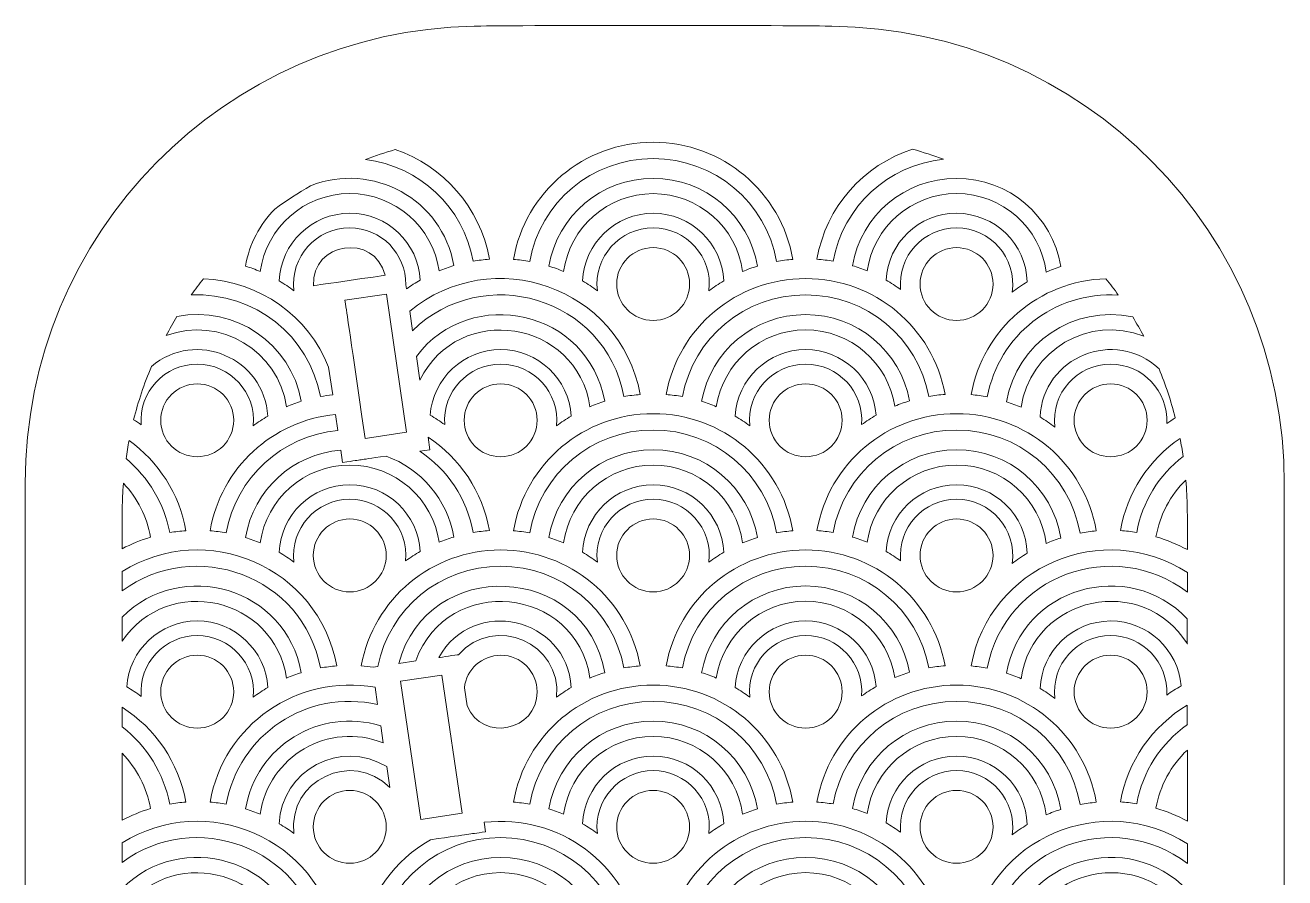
# Model space of a CAD drawing. Header units: inches. Extents: x 61 to 823, y 183 to 803.
# Drawn here: x 60.5 to 315.9, y 630.3 to 803.3 of the extents above; entities that cross this region are included whole.
import ezdxf

# ---------------------------------------------------------------- set-up
doc = ezdxf.new("R2010")
doc.units = ezdxf.units.IN
doc.header["$MEASUREMENT"] = 0
doc.layers.add('_U+0421_U+043B_U+043E_U+0439 1', color=7, linetype='Continuous')

# ---------------------------------------------------------------- blocks, each defined once
blk = doc.blocks.new('block 2')
at = {"layer": '_U+0421_U+043B_U+043E_U+0439 1', "color": 1, "lineweight": 9, "true_color": 0xff0000}
blk.add_lwpolyline([(145.01, 671.47), (149.11, 643.44), (140.71, 642.19), (136.61, 670.23), (145.01, 671.47)], dxfattribs=at)
for points, knots in [([(224.04, 803.09), (220.58, 803.3), (154.93, 803.3), (151.52, 803.08), (100.97, 802.16), (60.52, 761), (60.52, 710.39), (60.52, 710.39), (60.52, 488.36), (60.52, 488.36), (60.52, 488.36), (315.77, 488.36), (315.77, 488.36), (315.77, 488.36), (315.77, 710.19), (315.77, 710.19), (315.88, 761.09), (275.04, 802.56), (224.04, 803.09)], [0, 0, 0, 0, 1, 1, 1, 2, 2, 2, 3, 3, 3, 4, 4, 4, 5, 5, 5, 6, 6, 6, 6]), ([(187.83, 779.55), (201.94, 779.55), (213.76, 769.47), (216.14, 755.8), (215.03, 755.71), (213.93, 755.57), (212.85, 755.38), (210.69, 767.41), (200.29, 776.23), (187.83, 776.23), (175.36, 776.23), (164.96, 767.41), (162.8, 755.38), (161.72, 755.57), (160.62, 755.71), (159.51, 755.8), (161.89, 769.47), (173.71, 779.55), (187.83, 779.55)], [0, 0, 0, 0, 1, 1, 1, 2, 2, 2, 3, 3, 3, 4, 4, 4, 5, 5, 5, 6, 6, 6, 6]), ([(135.51, 778.05), (145.32, 774.77), (152.78, 766.37), (154.62, 755.82), (153.51, 755.74), (152.41, 755.61), (151.33, 755.43), (149.33, 766.4), (140.48, 774.69), (129.48, 776.04), (131.46, 776.79), (133.47, 777.47), (135.51, 778.05)], [0, 0, 0, 0, 1, 1, 1, 2, 2, 2, 3, 3, 3, 4, 4, 4, 4]), ([(240.43, 778.15), (242.54, 777.55), (244.62, 776.87), (246.66, 776.09), (235.43, 774.94), (226.35, 766.56), (224.32, 755.43), (223.24, 755.61), (222.14, 755.74), (221.03, 755.82), (222.89, 766.48), (230.49, 774.94), (240.43, 778.15)], [0, 0, 0, 0, 1, 1, 1, 2, 2, 2, 3, 3, 3, 4, 4, 4, 4]), ([(111.16, 765.99), (113.48, 767.71), (115.89, 769.29), (118.38, 770.73), (130.89, 775.67), (145.07, 768.09), (147.42, 754.52), (146.4, 754.21), (145.41, 753.86), (144.44, 753.46), (143.14, 762.31), (135.52, 769.14), (126.31, 769.14), (117.06, 769.14), (109.41, 762.25), (108.16, 753.34), (107.2, 753.75), (106.2, 754.11), (105.19, 754.42), (105.95, 758.94), (108.1, 762.93), (111.16, 765.99)], [0, 0, 0, 0, 1, 1, 1, 2, 2, 2, 3, 3, 3, 4, 4, 4, 5, 5, 5, 6, 6, 6, 7, 7, 7, 7]), ([(169.68, 753.34), (168.71, 753.74), (167.72, 754.11), (166.7, 754.42), (168.43, 764.68), (177.24, 772.23), (187.82, 772.23), (198.41, 772.23), (207.21, 764.68), (208.95, 754.42), (207.93, 754.11), (206.94, 753.74), (205.97, 753.34), (204.73, 762.25), (197.07, 769.13), (187.82, 769.13), (178.58, 769.14), (170.92, 762.25), (169.68, 753.34)], [0, 0, 0, 0, 1, 1, 1, 2, 2, 2, 3, 3, 3, 4, 4, 4, 5, 5, 5, 6, 6, 6, 6]), ([(270.47, 754.33), (269.46, 754), (268.47, 753.63), (267.51, 753.21), (266.31, 762.19), (258.63, 769.14), (249.34, 769.14), (240.13, 769.14), (232.51, 762.31), (231.21, 753.46), (230.24, 753.86), (229.25, 754.21), (228.23, 754.51), (230, 764.72), (238.79, 772.23), (249.34, 772.23), (259.95, 772.23), (268.78, 764.63), (270.47, 754.33)], [0, 0, 0, 0, 1, 1, 1, 2, 2, 2, 3, 3, 3, 4, 4, 4, 5, 5, 5, 6, 6, 6, 6]), ([(115.01, 749.43), (114.04, 750.15), (113.04, 750.81), (112, 751.42), (112.33, 759.04), (118.61, 765.14), (126.31, 765.14), (133.95, 765.14), (140.19, 759.13), (140.62, 751.6), (139.65, 751.05), (138.72, 750.44), (137.82, 749.8), (137.82, 749.8), (137.69, 750.66), (137.69, 750.66), (137.77, 756.96), (132.66, 762.18), (126.31, 762.18), (119.58, 762.18), (114.18, 756.3), (115.01, 749.43)], [0, 0, 0, 0, 1, 1, 1, 2, 2, 2, 3, 3, 3, 4, 4, 4, 5, 5, 5, 6, 6, 6, 7, 7, 7, 7]), ([(176.52, 749.43), (175.56, 750.15), (174.55, 750.81), (173.51, 751.42), (173.84, 759.04), (180.13, 765.14), (187.83, 765.14), (195.52, 765.14), (201.81, 759.04), (202.14, 751.42), (201.1, 750.81), (200.09, 750.15), (199.13, 749.44), (199.96, 756.34), (194.52, 762.18), (187.83, 762.18), (181.09, 762.18), (175.7, 756.3), (176.52, 749.43)], [0, 0, 0, 0, 1, 1, 1, 2, 2, 2, 3, 3, 3, 4, 4, 4, 5, 5, 5, 6, 6, 6, 6]), ([(238, 749.68), (237.05, 750.37), (236.06, 751.01), (235.03, 751.6), (235.46, 759.13), (241.7, 765.14), (249.34, 765.14), (257.1, 765.14), (263.42, 758.94), (263.66, 751.24), (262.6, 750.6), (261.58, 749.91), (260.6, 749.16), (261.61, 756.16), (256.15, 762.18), (249.34, 762.18), (242.69, 762.18), (237.35, 756.46), (238, 749.68)], [0, 0, 0, 0, 1, 1, 1, 2, 2, 2, 3, 3, 3, 4, 4, 4, 5, 5, 5, 6, 6, 6, 6]), ([(133.48, 752.57), (132.85, 752.48), (119.57, 750.54), (118.94, 750.45), (118.55, 759.32), (131.33, 761.22), (133.48, 752.57)], [0, 0, 0, 0, 1, 1, 1, 2, 2, 2, 2]), ([(185.19, 728.38), (184.07, 728.29), (182.98, 728.15), (181.9, 727.96), (178.07, 748.21), (153.26, 755.28), (139.05, 741.33), (139.05, 741.33), (138.48, 745.27), (138.48, 745.27), (155.1, 759.1), (181.2, 750.28), (185.19, 728.38)], [0, 0, 0, 0, 1, 1, 1, 2, 2, 2, 3, 3, 3, 4, 4, 4, 4]), ([(187.83, 758.18), (191.9, 758.18), (195.22, 754.87), (195.22, 750.79), (195.22, 746.71), (191.9, 743.4), (187.83, 743.4), (183.75, 743.4), (180.43, 746.71), (180.43, 750.79), (180.43, 754.87), (183.75, 758.18), (187.83, 758.18)], [0, 0, 0, 0, 1, 1, 1, 2, 2, 2, 3, 3, 3, 4, 4, 4, 4]), ([(249.34, 758.18), (253.41, 758.18), (256.73, 754.87), (256.73, 750.79), (256.73, 746.71), (253.42, 743.4), (249.34, 743.4), (245.26, 743.4), (241.94, 746.71), (241.94, 750.79), (241.94, 754.87), (245.26, 758.18), (249.34, 758.18)], [0, 0, 0, 0, 1, 1, 1, 2, 2, 2, 3, 3, 3, 4, 4, 4, 4]), ([(96.66, 751.88), (108.14, 751.39), (117.92, 744.21), (122.04, 733.95), (122.04, 733.95), (122.87, 728.3), (122.87, 728.3), (122.03, 728.21), (121.2, 728.11), (120.39, 727.96), (118.06, 740.28), (107.08, 749.16), (94.18, 748.57), (94.97, 749.69), (95.8, 750.79), (96.66, 751.88)], [0, 0, 0, 0, 1, 1, 1, 2, 2, 2, 3, 3, 3, 4, 4, 4, 5, 5, 5, 5]), ([(175.02, 725.91), (172.35, 743.53), (148.51, 747.35), (140.52, 731.3), (140.52, 731.3), (139.82, 736.12), (139.82, 736.12), (150.92, 750.79), (174.68, 745.52), (178, 727), (176.99, 726.68), (175.99, 726.32), (175.02, 725.91)], [0, 0, 0, 0, 1, 1, 1, 2, 2, 2, 3, 3, 3, 4, 4, 4, 4]), ([(247.01, 728.4), (245.9, 728.33), (244.8, 728.2), (243.72, 728.01), (241.45, 739.9), (231.11, 748.59), (218.74, 748.59), (206.36, 748.59), (196, 739.88), (193.75, 727.96), (192.67, 728.15), (191.57, 728.29), (190.46, 728.38), (192.93, 741.94), (204.7, 751.91), (218.74, 751.91), (232.77, 751.91), (244.53, 741.95), (247.01, 728.4)], [0, 0, 0, 0, 1, 1, 1, 2, 2, 2, 3, 3, 3, 4, 4, 4, 5, 5, 5, 6, 6, 6, 6]), ([(282.13, 748.54), (269.06, 749.32), (257.9, 740.36), (255.57, 727.91), (254.49, 728.11), (253.4, 728.26), (252.29, 728.36), (254.7, 741.63), (266, 751.45), (279.63, 751.88), (280.49, 750.79), (281.33, 749.68), (282.13, 748.54)], [0, 0, 0, 0, 1, 1, 1, 2, 2, 2, 3, 3, 3, 4, 4, 4, 4]), ([(129.44, 719.48), (125.76, 744.68), (125.96, 743.33), (125.35, 747.51), (125.35, 747.51), (133.75, 748.76), (133.75, 748.76), (133.75, 748.76), (137.84, 720.73), (137.84, 720.73), (137.84, 720.73), (129.44, 719.48), (129.44, 719.48)], [0, 0, 0, 0, 1, 1, 1, 2, 2, 2, 3, 3, 3, 4, 4, 4, 4]), ([(91.29, 744.21), (103.13, 746.47), (114.38, 738.75), (116.49, 727), (115.47, 726.68), (114.48, 726.32), (113.51, 725.91), (111.8, 737.19), (100.14, 744.42), (89.09, 740.35), (89.78, 741.66), (90.52, 742.94), (91.29, 744.21)], [0, 0, 0, 0, 1, 1, 1, 2, 2, 2, 3, 3, 3, 4, 4, 4, 4]), ([(287.28, 740.21), (276.16, 744.6), (264.11, 737.33), (262.43, 725.79), (261.47, 726.21), (260.48, 726.58), (259.46, 726.9), (261.53, 738.75), (272.94, 746.66), (285.05, 744.12), (285.83, 742.83), (286.58, 741.53), (287.28, 740.21)], [0, 0, 0, 0, 1, 1, 1, 2, 2, 2, 3, 3, 3, 4, 4, 4, 4]), ([(218.74, 741.5), (209.57, 741.5), (201.97, 734.72), (200.62, 725.91), (199.66, 726.32), (198.66, 726.68), (197.65, 727), (199.47, 737.15), (208.23, 744.59), (218.74, 744.59), (229.22, 744.59), (237.96, 737.19), (239.82, 727.1), (238.8, 726.79), (237.81, 726.43), (236.84, 726.04), (235.44, 734.78), (227.87, 741.5), (218.74, 741.5)], [0, 0, 0, 0, 1, 1, 1, 2, 2, 2, 3, 3, 3, 4, 4, 4, 5, 5, 5, 6, 6, 6, 6]), ([(86.1, 734.06), (95.11, 741.74), (109, 735.77), (109.7, 724), (108.68, 723.4), (107.68, 722.75), (106.74, 722.05), (107.39, 728.85), (102.02, 734.54), (95.4, 734.54), (88.82, 734.54), (83.49, 728.93), (84.05, 722.21), (83.55, 722.58), (83.03, 722.93), (82.5, 723.27), (83.43, 726.96), (84.64, 730.56), (86.1, 734.06)], [0, 0, 0, 0, 1, 1, 1, 2, 2, 2, 3, 3, 3, 4, 4, 4, 5, 5, 5, 6, 6, 6, 6]), ([(290.39, 733.58), (291.72, 730.35), (292.81, 727.03), (293.68, 723.64), (293.08, 723.27), (292.5, 722.88), (291.93, 722.48), (292.32, 729.15), (287.01, 734.54), (280.57, 734.54), (273.83, 734.54), (268.44, 728.66), (269.27, 721.78), (268.3, 722.51), (267.3, 723.19), (266.26, 723.82), (266.82, 736.01), (281.47, 741.99), (290.39, 733.58)], [0, 0, 0, 0, 1, 1, 1, 2, 2, 2, 3, 3, 3, 4, 4, 4, 5, 5, 5, 6, 6, 6, 6]), ([(156.91, 734.54), (150.39, 734.54), (145.05, 729), (145.56, 722.28), (144.62, 722.96), (143.63, 723.6), (142.62, 724.18), (143.15, 731.61), (149.35, 737.5), (156.91, 737.5), (164.53, 737.5), (170.77, 731.51), (171.21, 724), (170.19, 723.4), (169.2, 722.75), (168.25, 722.04), (168.9, 728.79), (163.57, 734.54), (156.91, 734.54)], [0, 0, 0, 0, 1, 1, 1, 2, 2, 2, 3, 3, 3, 4, 4, 4, 5, 5, 5, 6, 6, 6, 6]), ([(218.74, 734.54), (212.08, 734.54), (206.75, 728.8), (207.4, 722.04), (206.45, 722.75), (205.46, 723.4), (204.44, 724), (204.88, 731.51), (211.12, 737.5), (218.74, 737.5), (226.3, 737.5), (232.5, 731.61), (233.03, 724.18), (232.02, 723.6), (231.04, 722.96), (230.09, 722.28), (230.6, 728.98), (225.29, 734.54), (218.74, 734.54)], [0, 0, 0, 0, 1, 1, 1, 2, 2, 2, 3, 3, 3, 4, 4, 4, 5, 5, 5, 6, 6, 6, 6]), ([(95.4, 715.76), (91.32, 715.76), (88, 719.07), (88, 723.15), (88, 727.23), (91.32, 730.54), (95.4, 730.54), (99.48, 730.54), (102.79, 727.23), (102.79, 723.15), (102.79, 719.07), (99.47, 715.76), (95.4, 715.76)], [0, 0, 0, 0, 1, 1, 1, 2, 2, 2, 3, 3, 3, 4, 4, 4, 4]), ([(164.3, 723.15), (164.3, 719.07), (160.99, 715.76), (156.91, 715.76), (152.83, 715.76), (149.52, 719.07), (149.52, 723.15), (149.52, 727.23), (152.83, 730.54), (156.91, 730.54), (160.99, 730.54), (164.3, 727.23), (164.3, 723.15)], [0, 0, 0, 0, 1, 1, 1, 2, 2, 2, 3, 3, 3, 4, 4, 4, 4]), ([(211.35, 723.15), (211.35, 727.23), (214.66, 730.54), (218.74, 730.54), (222.82, 730.54), (226.13, 727.23), (226.13, 723.15), (226.13, 719.07), (222.82, 715.76), (218.74, 715.76), (214.66, 715.76), (211.35, 719.07), (211.35, 723.15)], [0, 0, 0, 0, 1, 1, 1, 2, 2, 2, 3, 3, 3, 4, 4, 4, 4]), ([(273.17, 723.15), (273.17, 727.23), (276.49, 730.54), (280.57, 730.54), (284.65, 730.54), (287.96, 727.23), (287.96, 723.15), (287.96, 719.07), (284.65, 715.76), (280.57, 715.76), (276.49, 715.76), (273.17, 719.07), (273.17, 723.15)], [0, 0, 0, 0, 1, 1, 1, 2, 2, 2, 3, 3, 3, 4, 4, 4, 4]), ([(123.92, 721.07), (112.54, 720.02), (103.31, 711.58), (101.28, 700.32), (100.2, 700.52), (99.11, 700.66), (98, 700.74), (100.21, 713.48), (110.62, 723.09), (123.44, 724.35), (123.44, 724.35), (123.92, 721.07), (123.92, 721.07)], [0, 0, 0, 0, 1, 1, 1, 2, 2, 2, 3, 3, 3, 4, 4, 4, 4]), ([(216.14, 700.74), (215.03, 700.66), (213.93, 700.52), (212.85, 700.32), (210.69, 712.36), (200.29, 721.18), (187.83, 721.18), (175.36, 721.18), (164.96, 712.36), (162.8, 700.32), (161.72, 700.52), (160.62, 700.66), (159.51, 700.74), (161.89, 714.42), (173.71, 724.49), (187.83, 724.49), (201.94, 724.49), (213.76, 714.42), (216.14, 700.74)], [0, 0, 0, 0, 1, 1, 1, 2, 2, 2, 3, 3, 3, 4, 4, 4, 5, 5, 5, 6, 6, 6, 6]), ([(249.34, 721.18), (236.89, 721.18), (226.51, 712.38), (224.32, 700.38), (223.24, 700.56), (222.14, 700.69), (221.03, 700.77), (223.42, 714.43), (235.23, 724.49), (249.34, 724.49), (263.46, 724.49), (275.29, 714.41), (277.66, 700.72), (276.55, 700.63), (275.45, 700.48), (274.37, 700.27), (272.23, 712.33), (261.82, 721.18), (249.34, 721.18)], [0, 0, 0, 0, 1, 1, 1, 2, 2, 2, 3, 3, 3, 4, 4, 4, 5, 5, 5, 6, 6, 6, 6]), ([(81.57, 719.07), (87.53, 714.77), (91.78, 708.25), (93.1, 700.76), (91.99, 700.68), (90.89, 700.56), (89.81, 700.37), (88.71, 706.25), (85.53, 711.58), (80.96, 715.37), (81.13, 716.61), (81.34, 717.84), (81.57, 719.07)], [0, 0, 0, 0, 1, 1, 1, 2, 2, 2, 3, 3, 3, 4, 4, 4, 4]), ([(142.21, 719.73), (148.61, 715.49), (153.23, 708.75), (154.62, 700.77), (153.51, 700.69), (152.41, 700.56), (151.33, 700.38), (150.07, 707.31), (146.06, 713.17), (140.5, 716.88), (140.5, 716.88), (142.58, 717.18), (142.58, 717.18), (142.58, 717.18), (142.21, 719.73), (142.21, 719.73)], [0, 0, 0, 0, 1, 1, 1, 2, 2, 2, 3, 3, 3, 4, 4, 4, 5, 5, 5, 5]), ([(295.27, 715.84), (290.35, 712.04), (286.99, 706.57), (285.85, 700.42), (284.76, 700.6), (283.65, 700.72), (282.54, 700.79), (283.9, 708.41), (288.3, 715.15), (294.64, 719.48), (294.88, 718.28), (295.09, 717.06), (295.27, 715.84)], [0, 0, 0, 0, 1, 1, 1, 2, 2, 2, 3, 3, 3, 4, 4, 4, 4]), ([(147.42, 699.46), (146.4, 699.16), (145.41, 698.81), (144.44, 698.41), (143.14, 707.26), (135.52, 714.08), (126.31, 714.08), (117.06, 714.08), (109.41, 707.2), (108.16, 698.29), (107.2, 698.69), (106.2, 699.05), (105.19, 699.37), (106.82, 709.04), (114.74, 716.3), (124.5, 717.1), (124.5, 717.1), (124.87, 714.6), (124.87, 714.6), (129.89, 715.33), (126.87, 714.89), (133.69, 715.89), (140.76, 713.32), (146.09, 707.16), (147.42, 699.46)], [0, 0, 0, 0, 1, 1, 1, 2, 2, 2, 3, 3, 3, 4, 4, 4, 5, 5, 5, 6, 6, 6, 7, 7, 7, 8, 8, 8, 8]), ([(187.83, 714.08), (178.58, 714.08), (170.92, 707.2), (169.68, 698.28), (168.71, 698.69), (167.72, 699.05), (166.7, 699.37), (168.44, 709.62), (177.24, 717.18), (187.83, 717.18), (198.41, 717.18), (207.22, 709.62), (208.95, 699.37), (207.93, 699.05), (206.94, 698.69), (205.97, 698.28), (204.73, 707.2), (197.07, 714.08), (187.83, 714.08)], [0, 0, 0, 0, 1, 1, 1, 2, 2, 2, 3, 3, 3, 4, 4, 4, 5, 5, 5, 6, 6, 6, 6]), ([(249.34, 714.08), (240.13, 714.08), (232.51, 707.26), (231.21, 698.41), (230.24, 698.8), (229.24, 699.16), (228.23, 699.46), (230, 709.67), (238.79, 717.18), (249.34, 717.18), (259.95, 717.18), (268.78, 709.58), (270.47, 699.27), (269.46, 698.95), (268.47, 698.58), (267.51, 698.16), (266.31, 707.13), (258.63, 714.08), (249.34, 714.08)], [0, 0, 0, 0, 1, 1, 1, 2, 2, 2, 3, 3, 3, 4, 4, 4, 5, 5, 5, 6, 6, 6, 6]), ([(80.43, 710.39), (83.25, 707.37), (85.19, 703.56), (85.92, 699.44), (83.93, 698.84), (82.01, 698.06), (80.17, 697.1), (80.17, 705.09), (80.12, 706.36), (80.43, 710.39)], [0, 0, 0, 0, 1, 1, 1, 2, 2, 2, 3, 3, 3, 3]), ([(115.01, 694.38), (114.04, 695.1), (113.04, 695.76), (112, 696.37), (112.33, 703.98), (118.61, 710.08), (126.31, 710.08), (133.95, 710.08), (140.19, 704.08), (140.62, 696.55), (139.59, 695.96), (138.6, 695.32), (137.65, 694.63), (138.31, 701.36), (132.99, 707.13), (126.31, 707.13), (119.58, 707.13), (114.18, 701.25), (115.01, 694.38)], [0, 0, 0, 0, 1, 1, 1, 2, 2, 2, 3, 3, 3, 4, 4, 4, 5, 5, 5, 6, 6, 6, 6]), ([(187.83, 707.13), (181.11, 707.13), (175.7, 701.27), (176.52, 694.38), (175.56, 695.1), (174.55, 695.76), (173.51, 696.37), (173.84, 703.98), (180.13, 710.08), (187.83, 710.08), (195.52, 710.08), (201.81, 703.98), (202.14, 696.37), (201.1, 695.76), (200.09, 695.1), (199.13, 694.38), (199.96, 701.29), (194.52, 707.13), (187.83, 707.13)], [0, 0, 0, 0, 1, 1, 1, 2, 2, 2, 3, 3, 3, 4, 4, 4, 5, 5, 5, 6, 6, 6, 6]), ([(249.34, 707.13), (242.69, 707.13), (237.35, 701.4), (238, 694.63), (237.05, 695.32), (236.06, 695.96), (235.03, 696.55), (235.46, 704.08), (241.7, 710.08), (249.34, 710.08), (257.1, 710.08), (263.42, 703.89), (263.66, 696.19), (262.6, 695.55), (261.58, 694.86), (260.6, 694.11), (261.61, 701.11), (256.15, 707.13), (249.34, 707.13)], [0, 0, 0, 0, 1, 1, 1, 2, 2, 2, 3, 3, 3, 4, 4, 4, 5, 5, 5, 6, 6, 6, 6]), ([(296.12, 696.91), (294.09, 698), (291.96, 698.88), (289.75, 699.53), (290.53, 703.93), (292.67, 707.94), (295.82, 711.03), (296.18, 706.79), (296.12, 705.05), (296.12, 696.91)], [0, 0, 0, 0, 1, 1, 1, 2, 2, 2, 3, 3, 3, 3]), ([(123.67, 673.33), (122.56, 673.24), (121.47, 673.1), (120.39, 672.91), (116.84, 691.67), (94.92, 699.49), (80.17, 688.53), (80.17, 688.53), (80.17, 692.48), (80.17, 692.48), (97.2, 703.12), (120.01, 693.46), (123.67, 673.33)], [0, 0, 0, 0, 1, 1, 1, 2, 2, 2, 3, 3, 3, 4, 4, 4, 4]), ([(126.31, 703.13), (130.39, 703.13), (133.71, 699.82), (133.71, 695.74), (133.71, 691.66), (130.39, 688.34), (126.31, 688.34), (122.23, 688.34), (118.92, 691.66), (118.92, 695.74), (118.92, 699.82), (122.24, 703.13), (126.31, 703.13)], [0, 0, 0, 0, 1, 1, 1, 2, 2, 2, 3, 3, 3, 4, 4, 4, 4]), ([(180.43, 695.74), (180.43, 699.82), (183.75, 703.13), (187.83, 703.13), (191.9, 703.13), (195.22, 699.82), (195.22, 695.74), (195.22, 691.66), (191.9, 688.34), (187.83, 688.34), (183.75, 688.34), (180.43, 691.66), (180.43, 695.74)], [0, 0, 0, 0, 1, 1, 1, 2, 2, 2, 3, 3, 3, 4, 4, 4, 4]), ([(241.94, 695.74), (241.94, 699.82), (245.26, 703.13), (249.34, 703.13), (253.42, 703.13), (256.73, 699.82), (256.73, 695.74), (256.73, 691.66), (253.42, 688.34), (249.34, 688.34), (245.26, 688.34), (241.94, 691.66), (241.94, 695.74)], [0, 0, 0, 0, 1, 1, 1, 2, 2, 2, 3, 3, 3, 4, 4, 4, 4]), ([(296.12, 688.29), (281.35, 699.63), (259.11, 691.77), (255.57, 672.85), (254.49, 673.06), (253.4, 673.21), (252.29, 673.31), (255.97, 693.59), (279.05, 703.24), (296.12, 692.28), (296.12, 692.28), (296.12, 688.29), (296.12, 688.29), (296.12, 688.29), (296.12, 688.29), (296.12, 688.29)], [0, 0, 0, 0, 1, 1, 1, 2, 2, 2, 3, 3, 3, 4, 4, 4, 5, 5, 5, 5]), ([(116.49, 671.95), (115.47, 671.63), (114.48, 671.27), (113.51, 670.86), (111.01, 687.31), (89.52, 692.19), (80.17, 678.32), (80.17, 678.32), (80.17, 683.22), (80.17, 683.22), (92.21, 695.33), (113.4, 689.19), (116.49, 671.95)], [0, 0, 0, 0, 1, 1, 1, 2, 2, 2, 3, 3, 3, 4, 4, 4, 4]), ([(156.91, 696.85), (170.95, 696.85), (182.72, 686.89), (185.19, 673.33), (184.07, 673.24), (182.98, 673.1), (181.9, 672.91), (179.65, 684.82), (169.3, 693.54), (156.91, 693.54), (144.63, 693.54), (134.36, 684.97), (131.99, 673.21), (131.99, 673.21), (131.09, 673.08), (131.09, 673.08), (130.28, 673.2), (129.46, 673.29), (128.64, 673.35), (131.12, 686.9), (142.88, 696.85), (156.91, 696.85)], [0, 0, 0, 0, 1, 1, 1, 2, 2, 2, 3, 3, 3, 4, 4, 4, 5, 5, 5, 6, 6, 6, 7, 7, 7, 7]), ([(136.24, 673.83), (142.21, 695.66), (173.99, 694.33), (178, 671.95), (176.99, 671.63), (175.99, 671.27), (175.02, 670.86), (172.18, 689.56), (146.16, 692.18), (139.69, 674.34), (139.69, 674.34), (136.24, 673.83), (136.24, 673.83)], [0, 0, 0, 0, 1, 1, 1, 2, 2, 2, 3, 3, 3, 4, 4, 4, 4]), ([(218.74, 693.54), (206.36, 693.54), (196, 684.82), (193.75, 672.91), (192.67, 673.1), (191.57, 673.24), (190.46, 673.33), (192.93, 686.89), (204.7, 696.85), (218.74, 696.85), (232.77, 696.85), (244.53, 686.9), (247.01, 673.35), (245.9, 673.27), (244.8, 673.14), (243.72, 672.96), (241.45, 684.85), (231.11, 693.54), (218.74, 693.54)], [0, 0, 0, 0, 1, 1, 1, 2, 2, 2, 3, 3, 3, 4, 4, 4, 5, 5, 5, 6, 6, 6, 6]), ([(296.12, 677.79), (287.03, 692.31), (264.88, 687.55), (262.43, 670.73), (261.47, 671.15), (260.48, 671.52), (259.46, 671.85), (262.53, 689.38), (284.19, 695.42), (296.11, 682.9), (296.11, 682.9), (296.11, 677.79), (296.11, 677.79), (296.11, 677.79), (296.12, 677.79), (296.12, 677.79)], [0, 0, 0, 0, 1, 1, 1, 2, 2, 2, 3, 3, 3, 4, 4, 4, 5, 5, 5, 5]), ([(218.74, 686.44), (209.57, 686.44), (201.97, 679.67), (200.62, 670.86), (199.66, 671.27), (198.66, 671.63), (197.65, 671.95), (199.47, 682.09), (208.23, 689.54), (218.74, 689.54), (229.22, 689.54), (237.96, 682.14), (239.82, 672.04), (238.8, 671.74), (237.81, 671.38), (236.84, 670.98), (235.44, 679.73), (227.87, 686.44), (218.74, 686.44)], [0, 0, 0, 0, 1, 1, 1, 2, 2, 2, 3, 3, 3, 4, 4, 4, 5, 5, 5, 6, 6, 6, 6]), ([(148.36, 675.6), (147.92, 675.54), (144.79, 675.08), (144.38, 675.02), (151.33, 687.58), (170.37, 683.22), (171.21, 668.95), (170.19, 668.35), (169.2, 667.7), (168.25, 666.99), (169.31, 677.95), (155.65, 683.9), (148.36, 675.6)], [0, 0, 0, 0, 1, 1, 1, 2, 2, 2, 3, 3, 3, 4, 4, 4, 4]), ([(84.05, 667.15), (83.11, 667.85), (82.12, 668.49), (81.1, 669.07), (81.61, 676.53), (87.82, 682.44), (95.4, 682.44), (103.02, 682.44), (109.25, 676.46), (109.7, 668.95), (108.68, 668.35), (107.68, 667.7), (106.74, 666.99), (107.38, 673.79), (102.02, 679.49), (95.4, 679.49), (88.82, 679.49), (83.49, 673.88), (84.05, 667.15)], [0, 0, 0, 0, 1, 1, 1, 2, 2, 2, 3, 3, 3, 4, 4, 4, 5, 5, 5, 6, 6, 6, 6]), ([(218.74, 679.49), (212.08, 679.49), (206.75, 673.75), (207.4, 666.99), (206.45, 667.7), (205.46, 668.35), (204.44, 668.95), (204.88, 676.46), (211.12, 682.44), (218.74, 682.44), (226.3, 682.44), (232.5, 676.56), (233.03, 669.13), (232.02, 668.55), (231.04, 667.91), (230.09, 667.23), (230.6, 673.93), (225.29, 679.49), (218.74, 679.49)], [0, 0, 0, 0, 1, 1, 1, 2, 2, 2, 3, 3, 3, 4, 4, 4, 5, 5, 5, 6, 6, 6, 6]), ([(280.57, 679.49), (273.83, 679.49), (268.44, 673.61), (269.27, 666.72), (268.3, 667.46), (267.3, 668.14), (266.26, 668.77), (266.61, 676.37), (272.88, 682.44), (280.57, 682.44), (288.09, 682.44), (294.26, 676.62), (294.86, 669.26), (293.85, 668.69), (292.86, 668.09), (291.93, 667.42), (292.32, 674.09), (287.01, 679.49), (280.57, 679.49)], [0, 0, 0, 0, 1, 1, 1, 2, 2, 2, 3, 3, 3, 4, 4, 4, 5, 5, 5, 6, 6, 6, 6]), ([(95.4, 675.49), (99.47, 675.49), (102.79, 672.17), (102.79, 668.1), (102.79, 664.02), (99.48, 660.7), (95.4, 660.7), (91.32, 660.7), (88, 664.02), (88, 668.1), (88, 672.17), (91.32, 675.49), (95.4, 675.49)], [0, 0, 0, 0, 1, 1, 1, 2, 2, 2, 3, 3, 3, 4, 4, 4, 4]), ([(156.91, 675.49), (160.99, 675.49), (164.3, 672.17), (164.3, 668.1), (164.3, 660.07), (153.24, 657.84), (150.1, 665.21), (150.1, 665.21), (149.56, 668.91), (149.56, 668.91), (149.97, 672.6), (153.11, 675.49), (156.91, 675.49)], [0, 0, 0, 0, 1, 1, 1, 2, 2, 2, 3, 3, 3, 4, 4, 4, 4]), ([(211.35, 668.1), (211.35, 672.17), (214.66, 675.49), (218.74, 675.49), (222.82, 675.49), (226.13, 672.17), (226.13, 668.1), (226.13, 664.02), (222.82, 660.7), (218.74, 660.7), (214.66, 660.7), (211.35, 664.02), (211.35, 668.1)], [0, 0, 0, 0, 1, 1, 1, 2, 2, 2, 3, 3, 3, 4, 4, 4, 4]), ([(287.96, 668.1), (287.96, 664.02), (284.65, 660.7), (280.57, 660.7), (276.49, 660.7), (273.17, 664.02), (273.17, 668.1), (273.17, 672.17), (276.49, 675.49), (280.57, 675.49), (284.65, 675.49), (287.96, 672.17), (287.96, 668.1)], [0, 0, 0, 0, 1, 1, 1, 2, 2, 2, 3, 3, 3, 4, 4, 4, 4]), ([(131.46, 668.99), (131.46, 668.99), (131.97, 665.48), (131.97, 665.48), (117.52, 668.73), (103.82, 659.35), (101.28, 645.27), (100.2, 645.47), (99.11, 645.61), (98, 645.69), (100.73, 661.41), (115.69, 671.81), (131.46, 668.99)], [0, 0, 0, 0, 1, 1, 1, 2, 2, 2, 3, 3, 3, 4, 4, 4, 4]), ([(187.83, 666.13), (175.36, 666.13), (164.96, 657.3), (162.8, 645.27), (161.72, 645.47), (160.62, 645.6), (159.51, 645.69), (161.89, 659.37), (173.71, 669.44), (187.83, 669.44), (201.94, 669.44), (213.76, 659.37), (216.14, 645.69), (215.03, 645.6), (213.93, 645.47), (212.85, 645.27), (210.69, 657.3), (200.29, 666.13), (187.83, 666.13)], [0, 0, 0, 0, 1, 1, 1, 2, 2, 2, 3, 3, 3, 4, 4, 4, 5, 5, 5, 6, 6, 6, 6]), ([(277.66, 645.67), (276.55, 645.57), (275.45, 645.42), (274.37, 645.22), (272.23, 657.28), (261.82, 666.13), (249.34, 666.13), (236.9, 666.13), (226.51, 657.33), (224.32, 645.32), (223.24, 645.51), (222.14, 645.64), (221.03, 645.71), (223.42, 659.38), (235.23, 669.44), (249.34, 669.44), (263.46, 669.44), (275.29, 659.36), (277.66, 645.67)], [0, 0, 0, 0, 1, 1, 1, 2, 2, 2, 3, 3, 3, 4, 4, 4, 5, 5, 5, 6, 6, 6, 6]), ([(93.1, 645.71), (91.99, 645.63), (90.89, 645.5), (89.81, 645.31), (88.65, 651.53), (85.18, 657.14), (80.17, 660.95), (80.17, 660.95), (80.17, 664.94), (80.17, 664.94), (86.85, 660.69), (91.67, 653.77), (93.1, 645.71)], [0, 0, 0, 0, 1, 1, 1, 2, 2, 2, 3, 3, 3, 4, 4, 4, 4]), ([(132.6, 661.18), (132.6, 661.18), (133.11, 657.71), (133.11, 657.71), (122.05, 662.15), (109.8, 654.96), (108.16, 643.23), (107.19, 643.64), (106.2, 644), (105.19, 644.32), (107.35, 657.08), (120.15, 664.96), (132.6, 661.18)], [0, 0, 0, 0, 1, 1, 1, 2, 2, 2, 3, 3, 3, 4, 4, 4, 4]), ([(296.12, 661.43), (290.73, 657.61), (287.06, 651.86), (285.85, 645.37), (284.76, 645.55), (283.65, 645.67), (282.54, 645.74), (284, 653.94), (288.98, 661.12), (296.11, 665.38), (296.11, 665.38), (296.11, 661.43), (296.11, 661.43), (296.11, 661.43), (296.12, 661.43), (296.12, 661.43)], [0, 0, 0, 0, 1, 1, 1, 2, 2, 2, 3, 3, 3, 4, 4, 4, 5, 5, 5, 5]), ([(187.83, 659.03), (178.58, 659.03), (170.92, 652.14), (169.68, 643.23), (168.71, 643.64), (167.72, 644), (166.7, 644.32), (168.44, 654.57), (177.24, 662.13), (187.83, 662.13), (198.41, 662.13), (207.22, 654.57), (208.95, 644.32), (207.93, 644), (206.94, 643.64), (205.97, 643.23), (204.73, 652.14), (197.07, 659.03), (187.83, 659.03)], [0, 0, 0, 0, 1, 1, 1, 2, 2, 2, 3, 3, 3, 4, 4, 4, 5, 5, 5, 6, 6, 6, 6]), ([(249.34, 659.03), (240.13, 659.03), (232.51, 652.21), (231.21, 643.36), (230.24, 643.75), (229.24, 644.11), (228.23, 644.41), (230, 654.62), (238.79, 662.13), (249.34, 662.13), (259.95, 662.13), (268.78, 654.53), (270.47, 644.22), (269.46, 643.9), (268.47, 643.53), (267.51, 643.11), (266.31, 652.08), (258.63, 659.03), (249.34, 659.03)], [0, 0, 0, 0, 1, 1, 1, 2, 2, 2, 3, 3, 3, 4, 4, 4, 5, 5, 5, 6, 6, 6, 6]), ([(115.01, 639.33), (114.04, 640.04), (113.04, 640.71), (112, 641.31), (112.47, 652.2), (124.52, 658.64), (133.81, 652.89), (133.81, 652.89), (134.43, 648.65), (134.43, 648.65), (126.84, 656.39), (113.71, 650.09), (115.01, 639.33)], [0, 0, 0, 0, 1, 1, 1, 2, 2, 2, 3, 3, 3, 4, 4, 4, 4]), ([(85.92, 644.39), (83.93, 643.79), (82.01, 643.01), (80.17, 642.05), (80.17, 642.05), (80.17, 655.6), (80.17, 655.6), (83.13, 652.54), (85.17, 648.63), (85.92, 644.39)], [0, 0, 0, 0, 1, 1, 1, 2, 2, 2, 3, 3, 3, 3]), ([(187.83, 652.08), (181.11, 652.08), (175.7, 646.22), (176.52, 639.33), (175.56, 640.04), (174.55, 640.71), (173.51, 641.31), (173.84, 648.93), (180.13, 655.03), (187.83, 655.03), (195.52, 655.03), (201.81, 648.93), (202.14, 641.31), (201.1, 640.71), (200.09, 640.05), (199.13, 639.33), (199.96, 646.24), (194.52, 652.08), (187.83, 652.08)], [0, 0, 0, 0, 1, 1, 1, 2, 2, 2, 3, 3, 3, 4, 4, 4, 5, 5, 5, 6, 6, 6, 6]), ([(249.34, 652.08), (242.69, 652.08), (237.35, 646.35), (238, 639.58), (237.05, 640.27), (236.06, 640.91), (235.03, 641.49), (235.46, 649.03), (241.7, 655.03), (249.34, 655.03), (257.1, 655.03), (263.42, 648.84), (263.66, 641.13), (262.6, 640.5), (261.58, 639.8), (260.6, 639.05), (261.61, 646.06), (256.15, 652.08), (249.34, 652.08)], [0, 0, 0, 0, 1, 1, 1, 2, 2, 2, 3, 3, 3, 4, 4, 4, 5, 5, 5, 6, 6, 6, 6]), ([(296.12, 641.86), (294.09, 642.95), (291.96, 643.83), (289.75, 644.47), (290.56, 649.02), (292.8, 653.13), (296.12, 656.26), (296.12, 656.26), (296.12, 641.86), (296.12, 641.86)], [0, 0, 0, 0, 1, 1, 1, 2, 2, 2, 3, 3, 3, 3]), ([(123.67, 618.28), (122.56, 618.19), (121.47, 618.05), (120.39, 617.85), (116.84, 636.62), (94.92, 644.44), (80.17, 633.48), (80.17, 633.48), (80.17, 637.43), (80.17, 637.43), (97.2, 648.07), (120.01, 638.4), (123.67, 618.28)], [0, 0, 0, 0, 1, 1, 1, 2, 2, 2, 3, 3, 3, 4, 4, 4, 4]), ([(126.31, 648.08), (130.39, 648.08), (133.71, 644.76), (133.71, 640.68), (133.71, 636.61), (130.39, 633.29), (126.31, 633.29), (122.23, 633.29), (118.92, 636.61), (118.92, 640.68), (118.92, 644.76), (122.24, 648.08), (126.31, 648.08)], [0, 0, 0, 0, 1, 1, 1, 2, 2, 2, 3, 3, 3, 4, 4, 4, 4]), ([(180.43, 640.68), (180.43, 644.76), (183.75, 648.08), (187.83, 648.08), (191.9, 648.08), (195.22, 644.76), (195.22, 640.68), (195.22, 636.61), (191.9, 633.29), (187.83, 633.29), (183.75, 633.29), (180.43, 636.61), (180.43, 640.68)], [0, 0, 0, 0, 1, 1, 1, 2, 2, 2, 3, 3, 3, 4, 4, 4, 4]), ([(241.94, 640.68), (241.94, 644.76), (245.26, 648.08), (249.34, 648.08), (253.42, 648.08), (256.73, 644.76), (256.73, 640.68), (256.73, 636.61), (253.42, 633.29), (249.34, 633.29), (245.26, 633.29), (241.94, 636.61), (241.94, 640.68)], [0, 0, 0, 0, 1, 1, 1, 2, 2, 2, 3, 3, 3, 4, 4, 4, 4]), ([(296.12, 633.23), (281.35, 644.58), (259.11, 636.72), (255.57, 617.8), (254.49, 618.01), (253.4, 618.16), (252.29, 618.25), (255.97, 638.54), (279.05, 648.19), (296.12, 637.23), (296.12, 637.23), (296.12, 633.23), (296.12, 633.23), (296.12, 633.23), (296.12, 633.23), (296.12, 633.23)], [0, 0, 0, 0, 1, 1, 1, 2, 2, 2, 3, 3, 3, 4, 4, 4, 5, 5, 5, 5]), ([(156.91, 638.49), (144.54, 638.49), (134.2, 629.8), (131.93, 617.9), (130.85, 618.09), (129.75, 618.22), (128.64, 618.3), (130.2, 626.85), (135.47, 633.97), (142.67, 638.06), (151.53, 639.35), (149.77, 639.09), (153.83, 639.69), (153.83, 639.69), (153.55, 641.6), (153.55, 641.6), (168.84, 643.37), (182.49, 633.06), (185.19, 618.28), (184.07, 618.19), (182.98, 618.05), (181.9, 617.85), (179.65, 629.77), (169.29, 638.49), (156.91, 638.49)], [0, 0, 0, 0, 1, 1, 1, 2, 2, 2, 3, 3, 3, 4, 4, 4, 5, 5, 5, 6, 6, 6, 7, 7, 7, 8, 8, 8, 8]), ([(218.74, 638.49), (206.36, 638.49), (196, 629.77), (193.75, 617.85), (192.67, 618.05), (191.57, 618.19), (190.46, 618.28), (192.93, 631.84), (204.7, 641.8), (218.74, 641.8), (232.77, 641.8), (244.53, 631.85), (247.01, 618.3), (245.9, 618.22), (244.8, 618.09), (243.72, 617.9), (241.45, 629.8), (231.11, 638.49), (218.74, 638.49)], [0, 0, 0, 0, 1, 1, 1, 2, 2, 2, 3, 3, 3, 4, 4, 4, 5, 5, 5, 6, 6, 6, 6]), ([(116.49, 616.89), (115.47, 616.58), (114.48, 616.22), (113.51, 615.81), (111.01, 632.26), (89.52, 637.14), (80.17, 623.27), (80.17, 623.27), (80.17, 628.17), (80.17, 628.17), (92.21, 640.28), (113.4, 634.14), (116.49, 616.89)], [0, 0, 0, 0, 1, 1, 1, 2, 2, 2, 3, 3, 3, 4, 4, 4, 4]), ([(296.12, 622.74), (287.03, 637.26), (264.87, 632.5), (262.43, 615.68), (261.47, 616.1), (260.48, 616.47), (259.46, 616.8), (262.53, 634.33), (284.19, 640.37), (296.11, 627.85), (296.11, 627.85), (296.11, 622.74), (296.11, 622.74), (296.11, 622.74), (296.12, 622.74), (296.12, 622.74)], [0, 0, 0, 0, 1, 1, 1, 2, 2, 2, 3, 3, 3, 4, 4, 4, 5, 5, 5, 5]), ([(156.91, 631.39), (147.78, 631.39), (140.21, 624.68), (138.81, 615.93), (137.84, 616.33), (136.85, 616.68), (135.83, 616.99), (137.69, 627.09), (146.43, 634.49), (156.91, 634.49), (167.42, 634.49), (176.18, 627.04), (178, 616.89), (176.99, 616.58), (175.99, 616.22), (175.03, 615.81), (173.69, 624.61), (166.09, 631.39), (156.91, 631.39)], [0, 0, 0, 0, 1, 1, 1, 2, 2, 2, 3, 3, 3, 4, 4, 4, 5, 5, 5, 6, 6, 6, 6]), ([(236.84, 615.93), (235.44, 624.68), (227.87, 631.39), (218.74, 631.39), (209.56, 631.39), (201.96, 624.61), (200.62, 615.81), (199.66, 616.21), (198.66, 616.58), (197.65, 616.89), (199.47, 627.04), (208.23, 634.49), (218.74, 634.49), (229.22, 634.49), (237.96, 627.09), (239.82, 616.99), (238.8, 616.68), (237.81, 616.33), (236.84, 615.93)], [0, 0, 0, 0, 1, 1, 1, 2, 2, 2, 3, 3, 3, 4, 4, 4, 5, 5, 5, 6, 6, 6, 6])]:
    blk.add_open_spline(points, degree=3, knots=knots, dxfattribs=at)

msp = doc.modelspace()

# ---------------------------------------------------------------- block references
at = {"layer": '_U+0421_U+043B_U+043E_U+0439 1'}
msp.add_blockref('block 2', (0, 0), dxfattribs=at)

doc.saveas('drawing.dxf')
